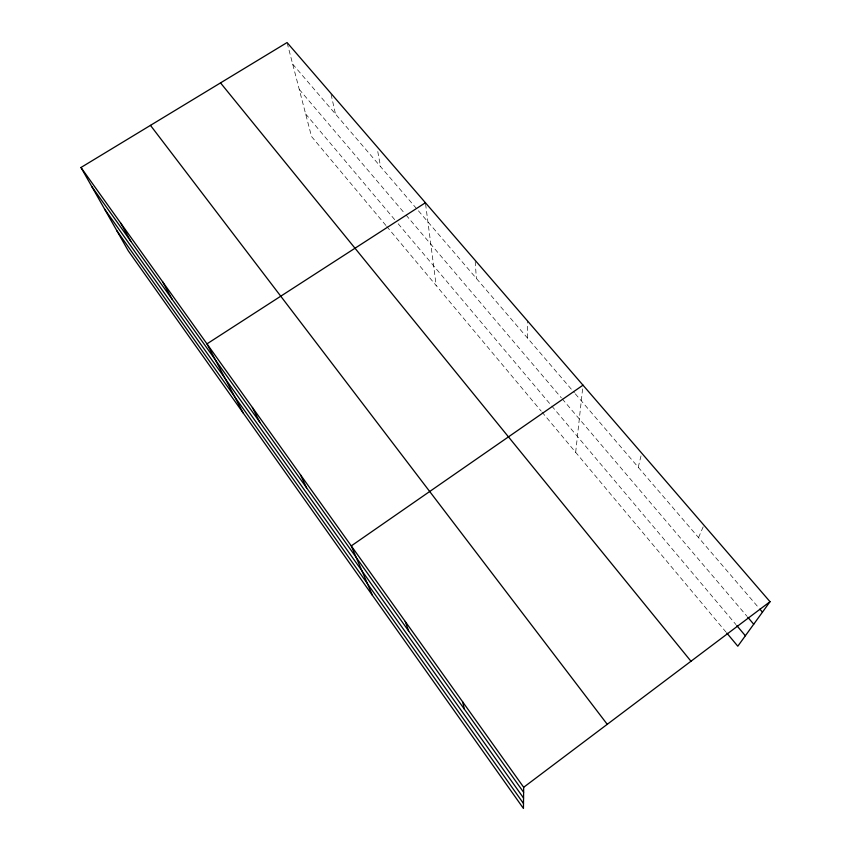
<?xml version="1.0" encoding="UTF-8"?>
<svg xmlns="http://www.w3.org/2000/svg" width="851" height="851" viewBox="0 0 851 851"><rect width="100%" height="100%" fill="white"/><g stroke="black" fill="none" stroke-linecap="round" stroke-linejoin="round"><path stroke-width="0.64" stroke-dasharray="4.25 3.19" d="M527.407 337.953L527.567 320.997M575.67 452.328L582.999 385.173M638.239 467.242L641.686 453.126M698.533 537.577L703.915 525.163M292.68 64.123L417.575 209.814M418.437 210.825L574.457 392.832M575.308 393.832L758.135 607.114M299.254 89.398L405.236 214.122M406.097 215.122L561.383 397.864M562.234 398.874L746.901 616.188M305.658 113.97L394.811 219.771M398.194 223.781L550.948 405.055M551.799 406.065L735.955 624.591M385.907 225.441L311.519 136.5L287.393 43.816M386.758 226.462L541.193 411.118M542.034 412.118L725.924 631.985M331.092 94.44L335.496 114.077M377.78 151.552L380.525 166.594M425.585 204.017L436.191 285.564M475.209 261.565L476.358 278.394"/><path stroke-width="1.28" d="M80.983 167.487L523.673 787.281L523.439 808.45L128.256 250.8L80.983 167.487L287.064 42.55L770.017 601.7L737.806 646.207L726.775 633.006M523.673 787.281L770.017 601.7M582.999 385.173L351.272 545.906L372.451 595.392M425.426 202.74L206.963 343.868L243.237 413.054M759.869 609.125L762.453 612.146M747.752 617.188L753.72 624.219M736.806 625.613L745.37 635.761M220.515 82.887L690.98 661.248M150.467 125.363L607.252 724.318M91.865 186.667L523.62 792.281M104.599 209.101L523.556 798.025M116.949 230.866L523.493 803.504M120.746 223.164L130.905 241.429M162.679 281.872L172.019 299.095M252.375 407.448L259.768 422.181M300.403 474.688L306.647 487.931M405.236 621.464L408.714 631.102M462.593 701.767L464.423 709.234"/></g></svg>
